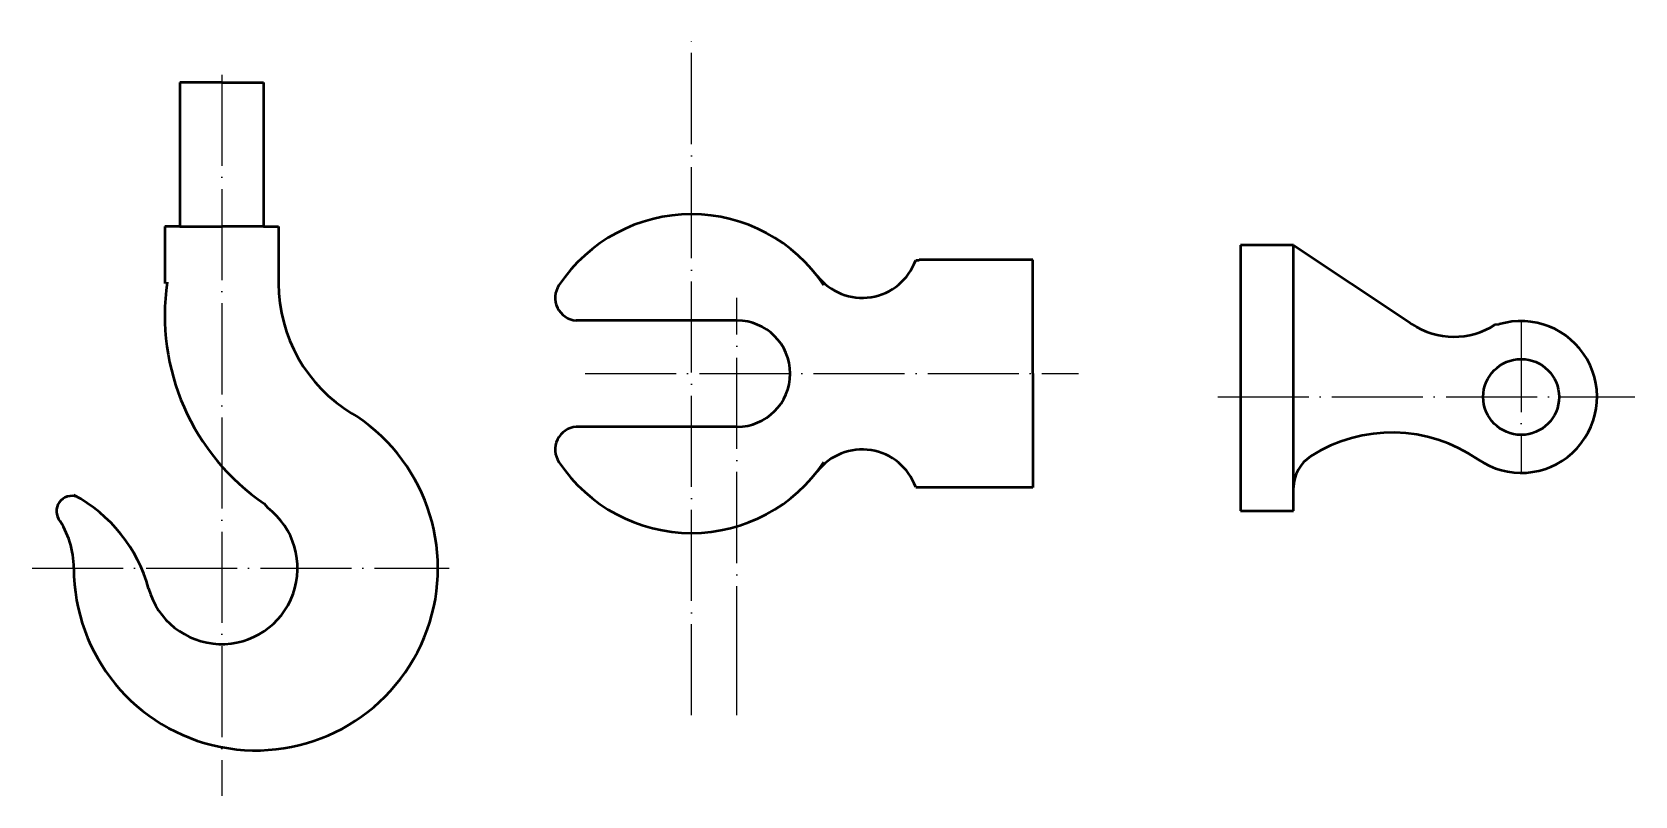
# Model space of a CAD drawing. Header units: millimetres. Extents: x 1950 to 2373, y 940 to 1141.
import ezdxf

# ---------------------------------------------------------------- set-up
doc = ezdxf.new("R2010")
doc.units = ezdxf.units.MM
doc.linetypes.add('ACAD_ISO04W100', pattern=[30, 24, -3, 0, -3])
doc.layers.get('0').update_dxf_attribs({"color": 1, "linetype": 'ACAD_ISO04W100', "lineweight": 25})
doc.layers.add('1', color=250, linetype='Continuous', lineweight=50)
doc.layers.add('图层1', color=7, linetype='Continuous', lineweight=50)

msp = doc.modelspace()

# ---------------------------------------------------------------- linework, layer by layer
for p, q in [((2123.83, 961.26), (2123.83, 1141.26)), ((2000, 1130), (2000, 940)), ((2135.83, 971.26), (2135.83, 1071.26)), ((2342.55, 1065.12), (2342.55, 1025.12)), ((2095.83, 1051.26), (2225.83, 1051.26)), ((2095.83, 1051.26), (2225.83, 1051.26)), ((2262.55, 1045.12), (2372.55, 1045.12)), ((1950, 1000), (2060, 1000)), ((2135.83, 961.26), (2135.83, 971.26))]:
    msp.add_line(p, q)
at = {"layer": '1'}
for p, q in [((2000, 1128), (1989, 1128)), ((1989, 1128), (1989, 1090)), ((2000, 1128), (2011, 1128)), ((2011, 1128), (2011, 1090)), ((1989, 1090), (1985, 1090)), ((1985, 1090), (1985, 1075)), ((1989, 1090), (2000, 1090)), ((2011, 1090), (2000, 1090)), ((2011, 1090), (2015, 1090)), ((2015, 1090), (2015, 1075)), ((2182.94, 1081.16), (2183.83, 1081.16)), ((2213.83, 1081.26), (2183.83, 1081.26)), ((2213.83, 1051.26), (2213.83, 1081.26)), ((2094.67, 1065.26), (2093.42, 1065.28)), ((2135.83, 1065.26), (2094.67, 1065.26)), ((2213.83, 1051.26), (2213.83, 1021.26)), ((2034.31, 1040.79), (2035.5, 1040.02)), ((2094.67, 1037.26), (2093.42, 1037.24)), ((2135.83, 1037.26), (2094.67, 1037.26)), ((2182.94, 1021.36), (2183.83, 1021.36)), ((2213.83, 1021.26), (2183.83, 1021.26)), ((2012.17, 1015.87), (2011.26, 1016.95))]:
    msp.add_line(p, q, dxfattribs=at)
for centre, radius, start, end in [((2123.83, 1051.26), 42, 33.749, 146.251), ((2168.83, 1086.25), 15, 217.8636, 340.1786), ((2045, 1066.57), 60, 171.6036, 235.7865), ((2055, 1075.02), 40, 180.0286, 238.8488), ((2093.9, 1071.26), 6, 146.251, 265.4419), ((2135.83, 1051.26), 14, 270, 90), ((2009, 1000), 48, 180, 56.4923), ((2093.9, 1031.26), 6, 94.5581, 213.749), ((2168.83, 1016.27), 15, 19.8214, 142.1364), ((2123.83, 1051.26), 42, 213.749, 326.251), ((1960.43, 1015.03), 4, 59.5201, 210.5077), ((1942.17, 984), 40, 15.466, 61.858), ((2000, 1000), 20, 195.466, 52.522), ((1938, 1000), 23, 0, 34.8339)]:
    msp.add_arc(centre, radius, start, end, dxfattribs=at)
at = {"layer": '图层1'}
for p, q in [((2282.55, 1085.12), (2268.55, 1085.12)), ((2268.55, 1085.12), (2268.55, 1015.12)), ((2282.55, 1045.12), (2282.55, 1085.12)), ((2282.55, 1085.12), (2312.91, 1064.88)), ((2312.91, 1064.88), (2313.73, 1064.34)), ((2335.72, 1064.21), (2336.75, 1064.26)), ((2282.55, 1015.12), (2282.55, 1045.12)), ((2268.55, 1015.12), (2282.55, 1015.12))]:
    msp.add_line(p, q, dxfattribs=at)
msp.add_circle((2342.55, 1045.12), 10, dxfattribs=at)
for centre, radius, start, end in [((2342.55, 1045.12), 20, 235.4294, 106.8695), ((2324.82, 1080.98), 20, 236.3099, 303.0354), ((2308.5, 995.72), 40, 55.4294, 122.3572), ((2292.55, 1021.12), 10, 123.0426, 179.1434)]:
    msp.add_arc(centre, radius, start, end, dxfattribs=at)

doc.saveas('drawing.dxf')
